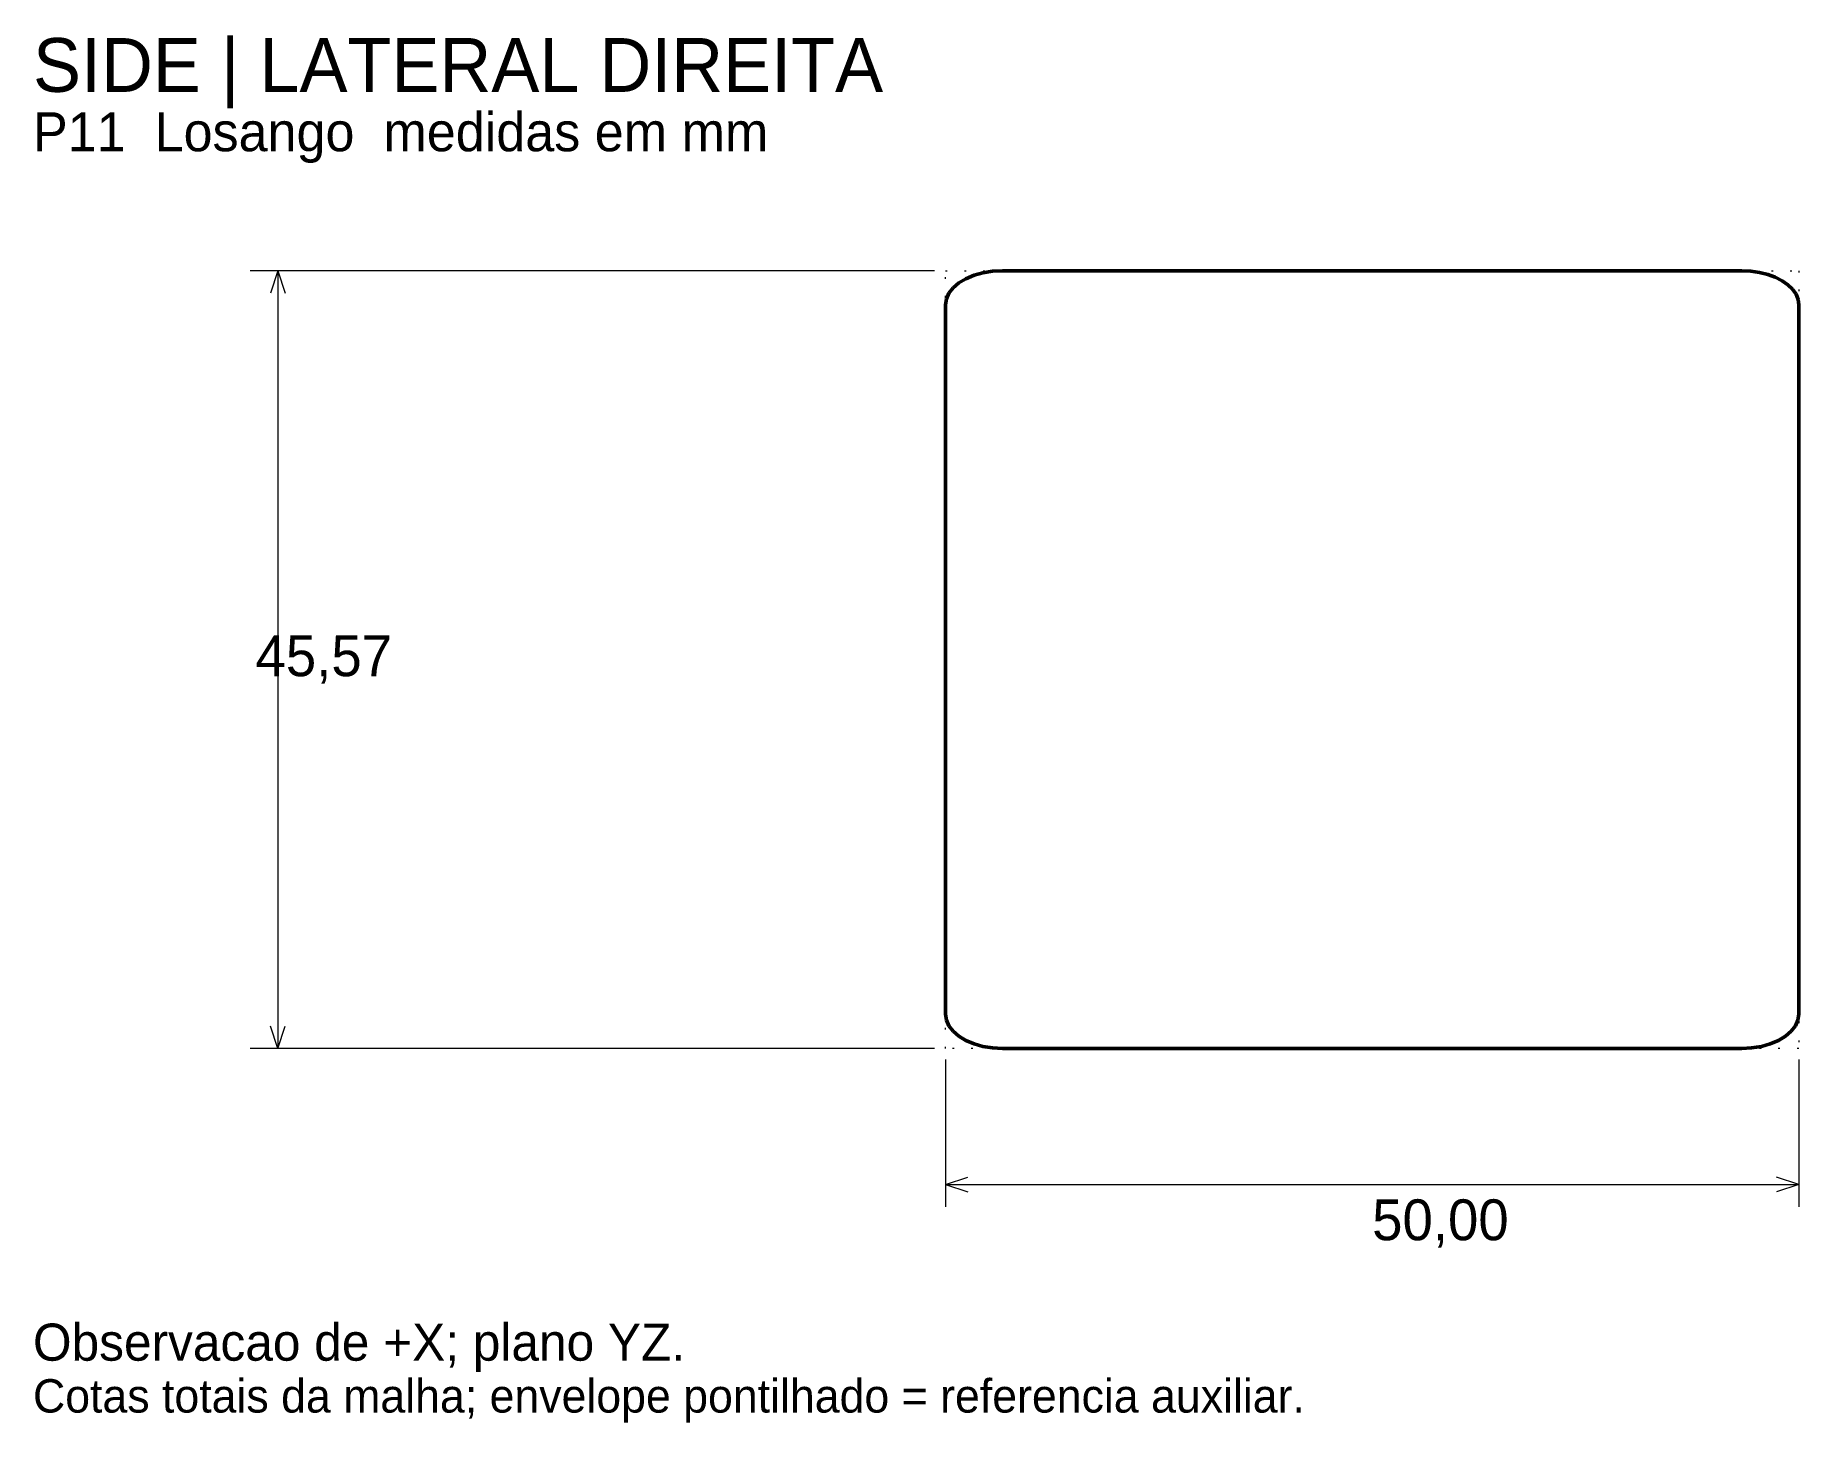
# Model space of a CAD drawing. Header units: millimetres. Extents: x 4 to 108, y 1 to 83.
import ezdxf

# ---------------------------------------------------------------- set-up
doc = ezdxf.new("R2010")
doc.units = ezdxf.units.MM
doc.linetypes.add('DOTTED', pattern=[1, 0, -1])
for name, color, linetype, lineweight in [('REFERENCE', 8, 'DOTTED', 13), ('TEXT', 7, 'CONTINUOUS', 18), ('THIN', 7, 'CONTINUOUS', 18), ('VISIBLE', 7, 'CONTINUOUS', 50)]:
    doc.layers.add(name, color=color, linetype=linetype, lineweight=lineweight)

msp = doc.modelspace()

# ---------------------------------------------------------------- linework, layer by layer
at = {"layer": 'REFERENCE'}
for p, q in [((57.61, 68.98), (107.61, 68.98)), ((57.61, 23.41), (57.61, 68.98)), ((107.61, 68.98), (107.61, 23.41)), ((107.61, 23.41), (57.61, 23.41))]:
    msp.add_line(p, q, dxfattribs=at)
at = {"layer": 'THIN'}
for p, q in [((56.96, 68.98), (16.85, 68.98)), ((18.48, 68.98), (18.04, 67.67)), ((18.48, 68.98), (18.48, 23.41)), ((18.48, 68.98), (18.91, 67.67)), ((18.48, 23.41), (18.04, 24.72)), ((18.48, 23.41), (18.91, 24.72)), ((56.96, 23.41), (16.85, 23.41)), ((57.61, 22.76), (57.61, 14.13)), ((107.61, 22.76), (107.61, 14.13)), ((57.61, 15.43), (58.91, 15.87)), ((107.61, 15.43), (106.3, 15.87)), ((57.61, 15.43), (107.61, 15.43)), ((57.61, 15.43), (58.91, 15)), ((107.61, 15.43), (106.3, 15))]:
    msp.add_line(p, q, dxfattribs=at)
at = {"layer": 'VISIBLE'}
for p, q in [((58.06, 67.98), (58.39, 68.27)), ((58.39, 68.27), (58.8, 68.51)), ((58.8, 68.51), (59.28, 68.71)), ((59.28, 68.71), (59.8, 68.86)), ((59.8, 68.86), (60.36, 68.95)), ((60.36, 68.95), (60.94, 68.98)), ((60.94, 68.98), (104.28, 68.98)), ((104.8, 68.95), (104.28, 68.98)), ((105.31, 68.88), (104.8, 68.95)), ((105.79, 68.76), (105.31, 68.88)), ((106.23, 68.6), (105.79, 68.76)), ((106.63, 68.39), (106.23, 68.6)), ((106.97, 68.16), (106.63, 68.39)), ((57.61, 66.98), (57.66, 67.33)), ((57.66, 67.33), (57.81, 67.67)), ((57.81, 67.67), (58.06, 67.98)), ((107.25, 67.89), (106.97, 68.16)), ((107.45, 67.6), (107.25, 67.89)), ((107.57, 67.3), (107.45, 67.6)), ((107.61, 66.98), (107.57, 67.3)), ((57.61, 66.98), (57.61, 46.54)), ((107.61, 66.98), (107.61, 46.54)), ((57.61, 25.41), (57.61, 46.54)), ((107.61, 25.41), (107.61, 46.54)), ((57.66, 25.06), (57.61, 25.41)), ((57.81, 24.73), (57.66, 25.06)), ((107.41, 24.73), (107.56, 25.06)), ((107.56, 25.06), (107.61, 25.41)), ((58.06, 24.41), (57.81, 24.73)), ((58.39, 24.13), (58.06, 24.41)), ((58.8, 23.88), (58.39, 24.13)), ((59.28, 23.68), (58.8, 23.88)), ((105.94, 23.68), (106.42, 23.88)), ((106.42, 23.88), (106.83, 24.13)), ((106.83, 24.13), (107.16, 24.41)), ((107.16, 24.41), (107.41, 24.73)), ((59.8, 23.53), (59.28, 23.68)), ((60.36, 23.44), (59.8, 23.53)), ((60.94, 23.41), (60.36, 23.44)), ((60.94, 23.41), (104.28, 23.41)), ((104.28, 23.41), (104.85, 23.44)), ((104.85, 23.44), (105.42, 23.53)), ((105.42, 23.53), (105.94, 23.68))]:
    msp.add_line(p, q, dxfattribs=at)

# ---------------------------------------------------------------- texts
at = {"layer": 'TEXT'}
for s, height, p in [('SIDE | LATERAL DIREITA', 3.1522, (4.13, 79.46)), ('P11  Losango  medidas em mm', 2.2826, (4.13, 75.98)), ('45,57', 2.391, (17.17, 45.22)), ('50,00', 2.391, (82.61, 12.17)), ('Observacao de +X; plano YZ.', 2.1739, (4.13, 5.11)), ('Cotas totais da malha; envelope pontilhado = referencia auxiliar.', 1.9565, (4.13, 2.07))]:
    msp.add_text(s, height=height, dxfattribs=at).set_placement(p)

doc.saveas('drawing.dxf')
